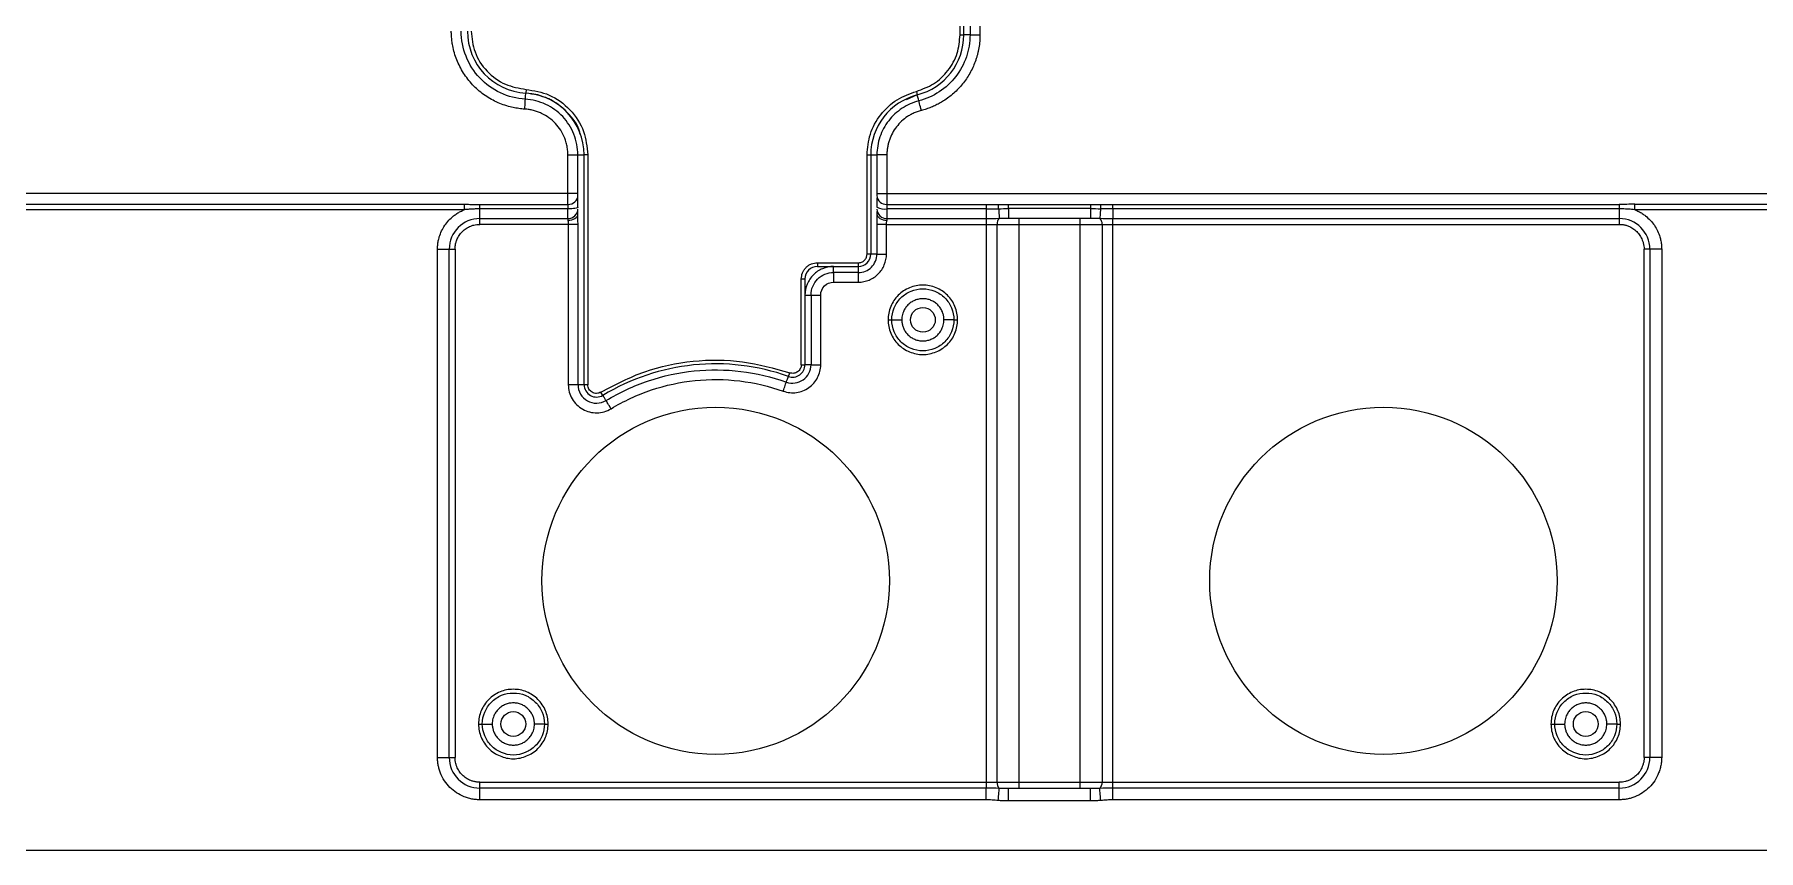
# Model space of a CAD drawing. Header units: millimetres. Extents: x -1 to 1576, y 30 to 633.
# Drawn here: x 791.5 to 930.4, y 30.4 to 96.2 of the extents above; entities that cross this region are included whole.
import ezdxf

# ---------------------------------------------------------------- set-up
doc = ezdxf.new("R2010")
doc.units = ezdxf.units.MM

msp = doc.modelspace()

# ---------------------------------------------------------------- linework, layer by layer
at = {"color": 7, "linetype": 'Continuous', "lineweight": 25}
for p, q in [((866.05, 96.2), (866.05, 155.16)), ((866.35, 96.2), (866.35, 155.16)), ((867.65, 133.24), (867.65, 96.2)), ((866.85, 129.79), (866.85, 96.2)), ((866.05, 96.2), (866.35, 96.2)), ((831.07, 91.8), (831.05, 91.5)), ((862.6, 91.35), (861.7, 90.96)), ((862.53, 91.64), (862.6, 91.35)), ((834.45, 83.41), (834.45, 86.51)), ((835.25, 83.23), (835.25, 86.51)), ((835.75, 67.98), (835.75, 86.51)), ((835.75, 67.98), (835.75, 86.51)), ((836.05, 86.51), (835.75, 86.51)), ((836.05, 86.51), (836.05, 67.98)), ((858.55, 78.51), (858.55, 86.51)), ((858.55, 86.51), (858.85, 86.51)), ((858.85, 86.51), (858.85, 78.51)), ((859.35, 86.51), (859.35, 83.23)), ((860.15, 86.51), (860.15, 81.23)), ((834.45, 83.41), (33.91, 83.41)), ((835.25, 83.41), (834.45, 83.41)), ((834.45, 83.28), (834.45, 83.41)), ((859.35, 83.41), (1157.37, 83.41)), ((783.94, 82.53), (826.09, 82.53)), ((826.09, 82.09), (783.94, 82.09)), ((827.35, 82.52), (834.45, 82.52)), ((834.45, 82.16), (827.35, 82.16)), ((827.35, 80.91), (827.35, 82.16)), ((834.45, 83.14), (834.45, 83.28)), ((834.45, 83.01), (834.45, 83.14)), ((834.45, 82.89), (834.45, 83.01)), ((834.45, 82.78), (834.45, 82.89)), ((834.45, 82.68), (834.45, 82.78)), ((834.45, 82.59), (834.45, 82.68)), ((834.45, 82.52), (834.45, 82.59)), ((834.45, 81.38), (834.45, 82.16)), ((860.15, 82.52), (868.16, 82.52)), ((868.16, 82.16), (860.15, 82.16)), ((869.95, 82.51), (876.57, 82.51)), ((876.57, 82.18), (869.95, 82.18)), ((878.36, 82.52), (919.17, 82.52)), ((919.17, 82.16), (878.36, 82.16)), ((919.17, 82.16), (919.17, 80.91)), ((920.43, 82.53), (933.73, 82.53)), ((933.73, 82.09), (920.43, 82.09)), ((827.35, 81.38), (834.45, 81.38)), ((834.48, 80.91), (827.35, 80.91)), ((834.45, 81.38), (834.45, 81.37)), ((834.45, 81.37), (834.45, 81.36)), ((834.45, 81.36), (834.45, 81.34)), ((834.45, 81.34), (834.45, 81.32)), ((834.45, 81.32), (834.45, 81.3)), ((834.45, 81.3), (834.45, 81.28)), ((834.45, 81.28), (834.45, 81.26)), ((834.45, 81.26), (834.45, 81.23)), ((834.48, 80.91), (834.48, 67.98)), ((835.25, 81.74), (835.25, 81.96)), ((835.26, 67.98), (835.26, 80.91)), ((859.34, 80.91), (859.34, 78.51)), ((859.35, 81.96), (859.35, 81.74)), ((859.37, 81.64), (859.36, 81.64)), ((860.12, 80.91), (919.17, 80.91)), ((860.12, 78.51), (860.12, 80.91)), ((860.15, 81.38), (868.16, 81.38)), ((868.16, 81.38), (868.16, 35.44)), ((869.04, 35.91), (869.04, 80.91)), ((869.9, 81.41), (869.95, 81.42)), ((869.95, 81.41), (876.57, 81.41)), ((870.78, 81.41), (870.78, 35.41)), ((875.74, 35.41), (875.74, 81.41)), ((876.57, 81.42), (876.62, 81.41)), ((877.49, 80.91), (877.49, 35.91)), ((878.36, 81.38), (919.17, 81.38)), ((878.36, 35.44), (878.36, 81.38)), ((823.94, 37.91), (823.94, 78.91)), ((823.94, 78.91), (825.35, 78.91)), ((824.88, 37.91), (824.88, 78.91)), ((825.35, 78.91), (825.35, 37.91)), ((854.55, 77.81), (857.85, 77.81)), ((854.55, 77.81), (854.55, 77.51)), ((857.85, 77.81), (857.85, 77.51)), ((858.85, 78.51), (858.55, 78.51)), ((922.59, 78.91), (921.17, 78.91)), ((921.17, 37.91), (921.17, 78.91)), ((921.64, 78.91), (921.64, 37.91)), ((922.59, 78.91), (922.59, 37.91)), ((853.25, 69.59), (853.25, 76.51)), ((853.25, 76.51), (853.55, 76.51)), ((853.55, 76.51), (853.55, 69.59)), ((854.55, 77.51), (857.85, 77.51)), ((857.85, 77.03), (855.85, 77.03)), ((853.55, 75.21), (853.55, 69.59)), ((854.04, 75.21), (854.04, 69.59)), ((854.82, 69.59), (854.82, 75.21)), ((855.85, 76.25), (857.85, 76.25)), ((853.25, 69.59), (853.55, 69.59)), ((852.22, 68.65), (852.32, 68.93)), ((836.05, 67.98), (835.75, 67.98)), ((837.27, 67.12), (837.11, 67.38)), ((823.94, 37.91), (825.35, 37.91)), ((922.59, 37.91), (921.17, 37.91)), ((827.35, 34.5), (827.35, 35.91)), ((827.35, 35.91), (919.17, 35.91)), ((868.16, 35.44), (827.35, 35.44)), ((876.57, 35.41), (869.95, 35.41)), ((876.62, 35.41), (876.57, 35.41)), ((919.17, 35.44), (878.36, 35.44)), ((919.17, 34.5), (919.17, 35.91)), ((868.16, 34.5), (827.35, 34.5)), ((876.57, 34.41), (869.95, 34.41)), ((919.17, 34.5), (878.36, 34.5)), ((1518.3, 30.4), (36.91, 30.4))]:
    msp.add_line(p, q, dxfattribs=at)
at = {"color": 141}
for centre in [(863.05, 73.21), (830.05, 40.61), (916.47, 40.61)]:
    msp.add_circle(centre, 1, dxfattribs=at)
at = {"color": 7, "linetype": 'Continuous', "lineweight": 25}
for centre in [(846.35, 52.16), (900.17, 52.16)]:
    msp.add_circle(centre, 14, dxfattribs=at)
for centre, radius, start, end in [((831.35, 96.49), 5, 180, 266.543), ((861.35, 96.2), 5, 284.4775, 0), ((830.75, 86.51), 5, 0, 86.543), ((863.85, 86.51), 5, 104.4775, 180), ((860.11, 83.28), 0.76, 183.4615, 273.0865), ((859.96, 83.45), 1.31, 242.3785, 278.557), ((860.13, 82.16), 0.778, 181.7358, 271.6365), ((827.35, 78.91), 2.47, 90, 180), ((869.59, 80.99), 0.562, 132.435, 187.8232), ((876.93, 80.99), 0.562, 352.1767, 47.5651), ((919.17, 78.91), 2.47, 360, 90), ((857.85, 78.51), 1, 270, 0), ((854.55, 76.51), 1, 90, 180), ((846.35, 52.16), 17.5, 70.4192, 121.2706), ((852.55, 69.59), 1, 250.4192, 0), ((836.75, 67.98), 1, 180, 301.2706), ((827.35, 37.91), 2.47, 180, 270), ((919.17, 37.91), 2.47, 270, 360), ((869.59, 35.84), 0.562, 172.1767, 227.5651), ((876.93, 35.84), 0.562, 312.435, 7.8232)]:
    msp.add_arc(centre, radius, start, end, dxfattribs=at)
for points, knots in [([(830.97, 90.21), (830.89, 90.21), (830.73, 90.22), (830.5, 90.25), (830.26, 90.29), (830.03, 90.33), (829.68, 90.42), (829.23, 90.55), (828.67, 90.78), (828.15, 91.06), (827.48, 91.49), (826.74, 92.15), (826.13, 92.94), (825.73, 93.63), (825.49, 94.17), (825.29, 94.73), (825.17, 95.25), (825.1, 95.7), (825.06, 96.1), (825.05, 96.36), (825.05, 96.49)], [0, 0, 0, 0, 0.025051, 0.050053, 0.075042, 0.100053, 0.125122, 0.187612, 0.250159, 0.312629, 0.375158, 0.499999, 0.624839, 0.687314, 0.749845, 0.812338, 0.874889, 0.916608, 0.958256, 1, 1, 1, 1]), ([(831.02, 91), (830.33, 91.05), (829.64, 91.22), (828.39, 91.81), (827.82, 92.22), (826.87, 93.23), (826.49, 93.82), (825.98, 95.11), (825.85, 95.8), (825.85, 96.49)], [0, 0, 0, 0, 0.25, 0.25, 0.5, 0.5, 0.75, 0.75, 1, 1, 1, 1]), ([(826.65, 96.49), (826.71, 95.92), (826.84, 94.74), (827.85, 93.2), (829.33, 92.1), (830.5, 91.9), (831.07, 91.8)], [0, 0, 0, 0, 0.240872, 0.5, 0.759128, 1, 1, 1, 1]), ([(862.53, 91.64), (863, 91.82), (863.98, 92.17), (865.13, 93.27), (865.91, 94.66), (866, 95.69), (866.05, 96.2)], [0, 0, 0, 0, 0.2430884, 0.5, 0.7569116, 1, 1, 1, 1]), ([(866.85, 96.2), (866.85, 95.59), (866.75, 94.99), (866.36, 93.84), (866.07, 93.31), (865.33, 92.35), (864.88, 91.93), (863.87, 91.27), (863.31, 91.02), (862.73, 90.87)], [0, 0, 0, 0, 0.25, 0.25, 0.5, 0.5, 0.75, 0.75, 1, 1, 1, 1]), ([(867.65, 96.2), (867.65, 96.11), (867.65, 95.93), (867.63, 95.68), (867.61, 95.42), (867.57, 95.16), (867.52, 94.91), (867.46, 94.66), (867.39, 94.4), (867.23, 93.91), (866.92, 93.19), (866.35, 92.32), (865.65, 91.55), (864.99, 91.04), (864.46, 90.71), (864.1, 90.52), (863.72, 90.35), (863.33, 90.21), (863.06, 90.13), (862.93, 90.1)], [0, 0, 0, 0, 0.031453, 0.062748, 0.093937, 0.125075, 0.156215, 0.187411, 0.218715, 0.250182, 0.375059, 0.500002, 0.624888, 0.749838, 0.800079, 0.849996, 0.899809, 0.949737, 1, 1, 1, 1]), ([(866.85, 96.2), (866.85, 96.2), (866.8, 96.2), (866.61, 96.2), (866.48, 96.2), (866.35, 96.2)], [0, 0, 0, 0, 0.5, 0.5, 1, 1, 1, 1]), ([(866.85, 96.2), (866.85, 96.2), (866.94, 96.2), (867.23, 96.2), (867.44, 96.2), (867.65, 96.2)], [0, 0, 0, 0, 0.5, 0.5, 1, 1, 1, 1]), ([(831.07, 91.8), (831.71, 91.7), (833.03, 91.47), (834.7, 90.23), (835.84, 88.49), (835.98, 87.16), (836.05, 86.51)], [0, 0, 0, 0, 0.240872, 0.5, 0.759128, 1, 1, 1, 1]), ([(830.97, 90.21), (830.98, 90.42), (831, 90.62), (831.01, 90.92), (831.02, 91), (831.02, 91)], [0, 0, 0, 0, 0.5, 0.5, 1, 1, 1, 1]), ([(831.02, 91), (831.02, 91), (831.02, 91.06), (831.03, 91.24), (831.04, 91.37), (831.05, 91.5)], [0, 0, 0, 0, 0.5, 0.5, 1, 1, 1, 1]), ([(835.25, 86.51), (835.25, 87.08), (835.14, 87.65), (834.72, 88.7), (834.41, 89.19), (833.64, 90.01), (833.17, 90.35), (832.14, 90.83), (831.58, 90.97), (831.02, 91)], [0, 0, 0, 0, 0.25, 0.25, 0.5, 0.5, 0.75, 0.75, 1, 1, 1, 1]), ([(835.43, 88.18), (835.42, 88.24), (835.3, 88.92), (834.43, 90), (832.93, 91.19), (831.68, 91.4), (831.05, 91.5)], [0, 0, 0, 0, 0.031276, 0.354062, 0.676894, 1, 1, 1, 1]), ([(858.55, 86.51), (858.6, 87.08), (858.71, 88.24), (859.59, 89.81), (860.89, 91.06), (861.99, 91.45), (862.53, 91.64)], [0, 0, 0, 0, 0.243088, 0.5, 0.756912, 1, 1, 1, 1]), ([(862.73, 90.87), (862.25, 90.75), (861.79, 90.54), (860.96, 90), (860.6, 89.66), (859.99, 88.88), (859.75, 88.44), (859.43, 87.5), (859.35, 87.01), (859.35, 86.51)], [0, 0, 0, 0, 0.25, 0.25, 0.5, 0.5, 0.75, 0.75, 1, 1, 1, 1]), ([(862.73, 90.87), (862.73, 90.87), (862.71, 90.92), (862.67, 91.1), (862.63, 91.23), (862.6, 91.35)], [0, 0, 0, 0, 0.5, 0.5, 1, 1, 1, 1]), ([(862.93, 90.1), (862.87, 90.3), (862.82, 90.5), (862.75, 90.79), (862.73, 90.87), (862.73, 90.87)], [0, 0, 0, 0, 0.5, 0.5, 1, 1, 1, 1]), ([(834.45, 86.51), (834.45, 86.58), (834.44, 86.71), (834.43, 86.91), (834.4, 87.11), (834.36, 87.31), (834.32, 87.5), (834.26, 87.69), (834.13, 88.03), (833.89, 88.51), (833.46, 89.06), (832.93, 89.53), (832.43, 89.82), (832, 90), (831.66, 90.1), (831.32, 90.18), (831.09, 90.2), (830.97, 90.21)], [0, 0, 0, 0, 0.036009, 0.071759, 0.107353, 0.142897, 0.178498, 0.21426, 0.250287, 0.375101, 0.500027, 0.624855, 0.749769, 0.812587, 0.874854, 0.937137, 1, 1, 1, 1]), ([(862.93, 90.1), (862.87, 90.08), (862.76, 90.05), (862.59, 89.99), (862.43, 89.93), (862.27, 89.86), (862.12, 89.78), (861.96, 89.7), (861.69, 89.53), (861.33, 89.24), (860.91, 88.79), (860.58, 88.28), (860.38, 87.81), (860.26, 87.42), (860.2, 87.12), (860.16, 86.82), (860.15, 86.62), (860.15, 86.51)], [0, 0, 0, 0, 0.03593, 0.071665, 0.107285, 0.142869, 0.178498, 0.214251, 0.250208, 0.37506, 0.500027, 0.624881, 0.749845, 0.812575, 0.874892, 0.937224, 1, 1, 1, 1]), ([(834.45, 86.51), (834.66, 86.51), (834.87, 86.51), (835.16, 86.51), (835.25, 86.51), (835.25, 86.51)], [0, 0, 0, 0, 0.5, 0.5, 1, 1, 1, 1]), ([(835.25, 86.51), (835.25, 86.51), (835.3, 86.51), (835.49, 86.51), (835.62, 86.51), (835.75, 86.51)], [0, 0, 0, 0, 0.5, 0.5, 1, 1, 1, 1]), ([(858.85, 86.51), (858.98, 86.51), (859.11, 86.51), (859.3, 86.51), (859.35, 86.51), (859.35, 86.51)], [0, 0, 0, 0, 0.5, 0.5, 1, 1, 1, 1]), ([(860.15, 86.51), (859.94, 86.51), (859.73, 86.51), (859.44, 86.51), (859.35, 86.51), (859.35, 86.51)], [0, 0, 0, 0, 0.5, 0.5, 1, 1, 1, 1]), ([(823.94, 78.91), (823.94, 78.97), (823.94, 79.08), (823.95, 79.24), (823.97, 79.41), (824, 79.57), (824.04, 79.73), (824.11, 80.01), (824.26, 80.39), (824.52, 80.84), (824.84, 81.25), (825.18, 81.56), (825.5, 81.79), (825.79, 81.96), (825.99, 82.04), (826.09, 82.09)], [0, 0, 0, 0, 0.040883, 0.08158, 0.122187, 0.162802, 0.203521, 0.244441, 0.372171, 0.500035, 0.627766, 0.75563, 0.837187, 0.918385, 1, 1, 1, 1]), ([(826.09, 82.53), (826.18, 82.53), (826.39, 82.53), (826.72, 82.52), (827.05, 82.52), (827.26, 82.52), (827.35, 82.52)], [0, 0, 0, 0, 0.2005154, 0.5078604, 0.7788483, 1, 1, 1, 1]), ([(826.09, 82.53), (826.09, 82.49), (826.09, 82.42), (826.09, 82.27), (826.09, 82.18), (826.09, 82.09)], [0, 0, 0, 0, 0.5, 0.5, 1, 1, 1, 1]), ([(827.35, 82.16), (827.25, 82.16), (827.04, 82.16), (826.73, 82.14), (826.41, 82.12), (826.2, 82.1), (826.09, 82.09)], [0, 0, 0, 0, 0.245457, 0.492199, 0.742868, 1, 1, 1, 1]), ([(834.45, 82.52), (834.66, 82.52), (834.87, 82.6), (835.16, 82.86), (835.25, 83.05), (835.25, 83.23)], [0, 0, 0, 0, 0.5, 0.5, 1, 1, 1, 1]), ([(835.25, 82.29), (835.25, 82.26), (835.16, 82.22), (834.87, 82.17), (834.66, 82.16), (834.45, 82.16)], [0, 0, 0, 0, 0.5, 0.5, 1, 1, 1, 1]), ([(834.45, 81.38), (834.66, 81.38), (834.87, 81.47), (835.16, 81.75), (835.25, 81.94), (835.25, 82.14)], [0, 0, 0, 0, 0.5, 0.5, 1, 1, 1, 1]), ([(835.25, 82.29), (835.25, 82.49), (835.25, 82.68), (835.25, 83.01), (835.25, 83.14), (835.25, 83.23)], [0, 0, 0, 0, 0.5, 0.5, 1, 1, 1, 1]), ([(859.35, 83.06), (859.35, 82.99), (859.35, 82.85), (859.35, 82.59), (859.35, 82.39), (859.35, 82.29)], [0, 0, 0, 0, 0.320959, 0.660331, 1, 1, 1, 1]), ([(868.16, 82.52), (868.3, 82.52), (868.63, 82.52), (868.97, 82.52), (869.16, 82.52)], [0, 0, 0, 0, 0.420029, 1, 1, 1, 1]), ([(868.16, 82.16), (868.16, 81.98), (868.16, 81.82), (868.16, 81.55), (868.16, 81.44), (868.16, 81.38)], [0, 0, 0, 0, 0.5, 0.5, 1, 1, 1, 1]), ([(869.15, 82.17), (869.17, 81.98), (869.18, 81.8), (869.2, 81.53), (869.21, 81.44), (869.21, 81.4)], [0, 0, 0, 0, 0.5, 0.5, 1, 1, 1, 1]), ([(869.16, 82.52), (869.28, 82.52), (869.54, 82.51), (869.8, 82.51), (869.95, 82.51)], [0, 0, 0, 0, 0.451518, 1, 1, 1, 1]), ([(869.95, 82.18), (869.95, 81.96), (869.95, 81.77), (869.95, 81.49), (869.95, 81.41), (869.95, 81.41)], [0, 0, 0, 0, 0.5, 0.5, 1, 1, 1, 1]), ([(876.57, 82.51), (876.72, 82.51), (876.98, 82.51), (877.24, 82.52), (877.36, 82.52)], [0, 0, 0, 0, 0.548204, 1, 1, 1, 1]), ([(876.57, 82.18), (876.57, 81.96), (876.57, 81.77), (876.57, 81.49), (876.57, 81.41), (876.57, 81.41)], [0, 0, 0, 0, 0.5, 0.5, 1, 1, 1, 1]), ([(877.37, 82.17), (877.36, 81.98), (877.34, 81.8), (877.32, 81.53), (877.31, 81.44), (877.31, 81.4)], [0, 0, 0, 0, 0.5, 0.5, 1, 1, 1, 1]), ([(877.36, 82.52), (877.56, 82.52), (877.89, 82.52), (878.22, 82.52), (878.36, 82.52)], [0, 0, 0, 0, 0.581022, 1, 1, 1, 1]), ([(878.36, 82.16), (878.28, 82.16), (878.12, 82.16), (877.85, 82.16), (877.59, 82.17), (877.43, 82.17), (877.37, 82.17)], [0, 0, 0, 0, 0.227703, 0.492892, 0.834607, 1, 1, 1, 1]), ([(878.36, 82.16), (878.36, 81.98), (878.36, 81.82), (878.36, 81.55), (878.36, 81.44), (878.36, 81.38)], [0, 0, 0, 0, 0.5, 0.5, 1, 1, 1, 1]), ([(920.43, 82.09), (920.34, 82.1), (920.17, 82.12), (919.92, 82.13), (919.67, 82.15), (919.42, 82.16), (919.25, 82.16), (919.17, 82.16)], [0, 0, 0, 0, 0.206312, 0.408164, 0.606837, 0.80366, 1, 1, 1, 1]), ([(920.43, 82.09), (920.43, 82.18), (920.43, 82.27), (920.43, 82.42), (920.43, 82.49), (920.43, 82.53)], [0, 0, 0, 0, 0.5, 0.5, 1, 1, 1, 1]), ([(920.43, 82.09), (920.48, 82.07), (920.58, 82.02), (920.73, 81.95), (920.88, 81.87), (921.02, 81.79), (921.16, 81.69), (921.38, 81.52), (921.68, 81.25), (922.01, 80.84), (922.27, 80.39), (922.43, 79.96), (922.53, 79.57), (922.58, 79.24), (922.58, 79.02), (922.59, 78.91)], [0, 0, 0, 0, 0.040883, 0.08158, 0.122187, 0.162802, 0.203521, 0.244441, 0.372171, 0.500035, 0.627766, 0.75563, 0.837187, 0.918385, 1, 1, 1, 1]), ([(825.35, 78.91), (825.35, 78.96), (825.35, 79.04), (825.37, 79.16), (825.38, 79.29), (825.41, 79.41), (825.45, 79.53), (825.52, 79.74), (825.67, 80.02), (825.93, 80.34), (826.24, 80.6), (826.56, 80.76), (826.85, 80.86), (827.1, 80.9), (827.27, 80.91), (827.35, 80.91)], [0, 0, 0, 0, 0.040276, 0.080243, 0.120058, 0.159883, 0.199877, 0.240199, 0.370043, 0.500057, 0.629901, 0.759916, 0.840121, 0.919721, 1, 1, 1, 1]), ([(834.45, 81.23), (834.66, 81.23), (834.87, 81.29), (835.16, 81.48), (835.25, 81.61), (835.25, 81.74)], [0, 0, 0, 0, 0.5, 0.5, 1, 1, 1, 1]), ([(834.45, 81.23), (834.45, 81.18), (834.46, 81.13), (834.48, 81.02), (834.48, 80.97), (834.48, 80.91)], [0, 0, 0, 0, 0.5, 0.5, 1, 1, 1, 1]), ([(835.26, 80.91), (835.22, 80.91), (835.12, 80.91), (834.84, 80.91), (834.66, 80.91), (834.48, 80.91)], [0, 0, 0, 0, 0.5, 0.5, 1, 1, 1, 1]), ([(835.26, 80.91), (835.26, 81.05), (835.26, 81.2), (835.25, 81.48), (835.25, 81.61), (835.25, 81.74)], [0, 0, 0, 0, 0.5, 0.5, 1, 1, 1, 1]), ([(859.35, 81.74), (859.35, 81.61), (859.35, 81.48), (859.34, 81.2), (859.34, 81.05), (859.34, 80.91)], [0, 0, 0, 0, 0.5, 0.5, 1, 1, 1, 1]), ([(860.12, 80.91), (859.94, 80.91), (859.76, 80.91), (859.48, 80.91), (859.38, 80.91), (859.34, 80.91)], [0, 0, 0, 0, 0.5, 0.5, 1, 1, 1, 1]), ([(859.35, 81.74), (859.35, 81.61), (859.44, 81.48), (859.74, 81.29), (859.94, 81.23), (860.15, 81.23)], [0, 0, 0, 0, 0.5, 0.5, 1, 1, 1, 1]), ([(860.12, 80.91), (860.12, 80.97), (860.12, 81.02), (860.14, 81.13), (860.15, 81.18), (860.15, 81.23)], [0, 0, 0, 0, 0.5, 0.5, 1, 1, 1, 1]), ([(919.17, 80.91), (919.21, 80.91), (919.3, 80.91), (919.42, 80.9), (919.55, 80.88), (919.67, 80.85), (919.79, 80.82), (920, 80.74), (920.28, 80.6), (920.59, 80.34), (920.85, 80.02), (921.02, 79.7), (921.11, 79.41), (921.16, 79.16), (921.17, 79), (921.17, 78.91)], [0, 0, 0, 0, 0.040276, 0.080243, 0.120058, 0.159883, 0.199877, 0.240199, 0.370043, 0.500057, 0.629901, 0.759916, 0.840121, 0.919721, 1, 1, 1, 1]), ([(853.25, 76.51), (853.27, 76.68), (853.3, 76.93), (853.46, 77.23), (853.63, 77.44), (853.83, 77.61), (854.14, 77.77), (854.39, 77.8), (854.55, 77.81)], [0, 0, 0, 0, 0.239443, 0.36959, 0.5, 0.630147, 0.760557, 1, 1, 1, 1]), ([(857.85, 76.25), (858.15, 76.25), (858.44, 76.31), (858.99, 76.53), (859.24, 76.7), (859.66, 77.12), (859.83, 77.37), (860.06, 77.92), (860.12, 78.22), (860.12, 78.51)], [0, 0, 0, 0, 0.25, 0.25, 0.5, 0.5, 0.75, 0.75, 1, 1, 1, 1]), ([(857.85, 77.03), (858.05, 77.03), (858.24, 77.07), (858.6, 77.21), (858.76, 77.32), (859.04, 77.6), (859.15, 77.76), (859.3, 78.12), (859.34, 78.32), (859.34, 78.51)], [0, 0, 0, 0, 0.25, 0.25, 0.5, 0.5, 0.75, 0.75, 1, 1, 1, 1]), ([(857.85, 77.81), (857.94, 77.82), (858.07, 77.84), (858.24, 77.92), (858.35, 78.01), (858.44, 78.13), (858.53, 78.29), (858.54, 78.43), (858.55, 78.51)], [0, 0, 0, 0, 0.239443, 0.3694769, 0.4999998, 0.6300339, 0.760557, 1, 1, 1, 1]), ([(859.34, 78.51), (859.31, 78.51), (859.25, 78.51), (859.07, 78.51), (858.96, 78.51), (858.85, 78.51)], [0, 0, 0, 0, 0.5, 0.5, 1, 1, 1, 1]), ([(859.34, 78.51), (859.38, 78.51), (859.48, 78.51), (859.76, 78.51), (859.94, 78.51), (860.12, 78.51)], [0, 0, 0, 0, 0.5, 0.5, 1, 1, 1, 1]), ([(855.85, 77.51), (855.55, 77.51), (855.25, 77.45), (854.69, 77.22), (854.44, 77.05), (854.01, 76.63), (853.84, 76.37), (853.61, 75.81), (853.55, 75.51), (853.55, 75.21)], [0, 0, 0, 0, 0.25, 0.25, 0.5, 0.5, 0.75, 0.75, 1, 1, 1, 1]), ([(854.04, 75.21), (854.04, 75.45), (854.08, 75.69), (854.27, 76.13), (854.4, 76.33), (854.74, 76.66), (854.94, 76.8), (855.38, 76.98), (855.62, 77.03), (855.85, 77.03)], [0, 0, 0, 0, 0.25, 0.25, 0.5, 0.5, 0.75, 0.75, 1, 1, 1, 1]), ([(855.85, 77.03), (855.85, 77.05), (855.85, 77.12), (855.85, 77.29), (855.85, 77.4), (855.85, 77.51)], [0, 0, 0, 0, 0.5, 0.5, 1, 1, 1, 1]), ([(855.85, 77.03), (855.85, 76.99), (855.85, 76.88), (855.85, 76.6), (855.85, 76.43), (855.85, 76.25)], [0, 0, 0, 0, 0.5, 0.5, 1, 1, 1, 1]), ([(857.85, 77.51), (857.85, 77.4), (857.85, 77.29), (857.85, 77.12), (857.85, 77.05), (857.85, 77.03)], [0, 0, 0, 0, 0.5, 0.5, 1, 1, 1, 1]), ([(857.85, 77.03), (857.85, 76.99), (857.85, 76.88), (857.85, 76.6), (857.85, 76.43), (857.85, 76.25)], [0, 0, 0, 0, 0.5, 0.5, 1, 1, 1, 1]), ([(853.55, 75.21), (853.66, 75.21), (853.77, 75.21), (853.95, 75.21), (854.01, 75.21), (854.04, 75.21)], [0, 0, 0, 0, 0.5, 0.5, 1, 1, 1, 1]), ([(854.04, 75.21), (854.08, 75.21), (854.18, 75.21), (854.46, 75.21), (854.64, 75.21), (854.82, 75.21)], [0, 0, 0, 0, 0.5, 0.5, 1, 1, 1, 1]), ([(854.82, 75.21), (854.82, 75.48), (854.93, 75.75), (855.31, 76.14), (855.58, 76.25), (855.85, 76.25)], [0, 0, 0, 0, 0.5, 0.5, 1, 1, 1, 1]), ([(865.85, 73.21), (865.85, 73.58), (865.78, 73.95), (865.5, 74.62), (865.29, 74.93), (864.77, 75.45), (864.46, 75.66), (863.78, 75.94), (863.42, 76.01), (862.68, 76.01), (862.32, 75.94), (861.64, 75.66), (861.33, 75.45), (860.81, 74.93), (860.6, 74.62), (860.32, 73.95), (860.25, 73.58), (860.25, 73.21)], [0, 0, 0, 0, 0.125, 0.125, 0.25, 0.25, 0.375, 0.375, 0.5, 0.5, 0.625, 0.625, 0.75, 0.75, 0.875, 0.875, 1, 1, 1, 1]), ([(860.55, 73.21), (860.55, 73.54), (860.62, 73.87), (860.87, 74.47), (861.05, 74.75), (861.51, 75.21), (861.79, 75.4), (862.4, 75.65), (862.72, 75.71), (863.38, 75.71), (863.71, 75.65), (864.31, 75.4), (864.59, 75.21), (865.05, 74.75), (865.24, 74.47), (865.49, 73.87), (865.55, 73.54), (865.55, 73.21)], [0, 0, 0, 0, 0.125, 0.125, 0.25, 0.25, 0.375, 0.375, 0.5, 0.5, 0.625, 0.625, 0.75, 0.75, 0.875, 0.875, 1, 1, 1, 1]), ([(864.75, 73.21), (864.75, 73.26), (864.75, 73.35), (864.73, 73.48), (864.71, 73.61), (864.67, 73.74), (864.6, 73.93), (864.47, 74.16), (864.26, 74.42), (864, 74.64), (863.71, 74.79), (863.39, 74.89), (863.05, 74.92), (862.72, 74.89), (862.4, 74.79), (862.1, 74.64), (861.84, 74.42), (861.63, 74.16), (861.49, 73.9), (861.4, 73.65), (861.36, 73.44), (861.35, 73.29), (861.35, 73.21)], [0, 0, 0, 0, 0.025179, 0.05013, 0.075011, 0.099978, 0.125186, 0.187587, 0.250092, 0.312501, 0.37501, 0.437474, 0.50004, 0.562505, 0.625066, 0.687464, 0.749971, 0.812374, 0.874873, 0.916678, 0.958145, 1, 1, 1, 1]), ([(860.25, 73.21), (860.33, 73.21), (860.41, 73.21), (860.52, 73.21), (860.55, 73.21), (860.55, 73.21)], [0, 0, 0, 0, 0.5, 0.5, 1, 1, 1, 1]), ([(860.25, 73.21), (860.25, 72.85), (860.32, 72.48), (860.6, 71.8), (860.81, 71.49), (861.33, 70.97), (861.64, 70.77), (862.32, 70.49), (862.68, 70.41), (863.42, 70.41), (863.78, 70.49), (864.46, 70.77), (864.77, 70.97), (865.29, 71.49), (865.5, 71.8), (865.78, 72.48), (865.85, 72.85), (865.85, 73.21)], [0, 0, 0, 0, 0.125, 0.125, 0.25, 0.25, 0.375, 0.375, 0.5, 0.5, 0.625, 0.625, 0.75, 0.75, 0.875, 0.875, 1, 1, 1, 1]), ([(865.55, 73.21), (865.55, 72.89), (865.49, 72.56), (865.24, 71.95), (865.05, 71.68), (864.59, 71.21), (864.31, 71.03), (863.71, 70.78), (863.38, 70.71), (862.72, 70.71), (862.4, 70.78), (861.79, 71.03), (861.51, 71.21), (861.05, 71.68), (860.87, 71.95), (860.62, 72.56), (860.55, 72.89), (860.55, 73.21)], [0, 0, 0, 0, 0.125, 0.125, 0.25, 0.25, 0.375, 0.375, 0.5, 0.5, 0.625, 0.625, 0.75, 0.75, 0.875, 0.875, 1, 1, 1, 1]), ([(860.55, 73.21), (860.55, 73.21), (860.64, 73.21), (860.93, 73.21), (861.14, 73.21), (861.35, 73.21)], [0, 0, 0, 0, 0.5, 0.5, 1, 1, 1, 1]), ([(861.35, 73.21), (861.35, 73.17), (861.35, 73.08), (861.37, 72.95), (861.4, 72.82), (861.43, 72.69), (861.5, 72.5), (861.63, 72.26), (861.84, 72), (862.1, 71.79), (862.4, 71.63), (862.72, 71.53), (863.05, 71.5), (863.38, 71.53), (863.71, 71.63), (864, 71.79), (864.26, 72), (864.47, 72.26), (864.61, 72.53), (864.7, 72.77), (864.74, 72.99), (864.75, 73.14), (864.75, 73.21)], [0, 0, 0, 0, 0.0251077, 0.0500181, 0.0748867, 0.09987, 0.1251219, 0.1875141, 0.2500785, 0.3124838, 0.3749879, 0.4374519, 0.5000171, 0.5624816, 0.6250466, 0.687453, 0.7499617, 0.8123666, 0.874868, 0.9166765, 0.9581445, 1, 1, 1, 1]), ([(865.55, 73.21), (865.55, 73.21), (865.46, 73.21), (865.17, 73.21), (864.96, 73.21), (864.75, 73.21)], [0, 0, 0, 0, 0.5, 0.5, 1, 1, 1, 1]), ([(865.55, 73.21), (865.55, 73.21), (865.58, 73.21), (865.69, 73.21), (865.77, 73.21), (865.85, 73.21)], [0, 0, 0, 0, 0.5, 0.5, 1, 1, 1, 1]), ([(837.11, 67.38), (838.27, 67.98), (840.6, 69.21), (844.52, 70), (848.53, 70.02), (851.06, 69.29), (852.32, 68.93)], [0, 0, 0, 0, 0.246898, 0.5, 0.753102, 1, 1, 1, 1]), ([(851.79, 67.46), (852.13, 67.34), (852.5, 67.3), (853.22, 67.4), (853.56, 67.53), (854.15, 67.95), (854.4, 68.23), (854.73, 68.87), (854.82, 69.23), (854.82, 69.59)], [0, 0, 0, 0, 0.25, 0.25, 0.5, 0.5, 0.75, 0.75, 1, 1, 1, 1]), ([(852.05, 68.19), (852.28, 68.11), (852.52, 68.09), (852.99, 68.15), (853.21, 68.24), (853.6, 68.51), (853.76, 68.7), (853.98, 69.12), (854.04, 69.36), (854.04, 69.59)], [0, 0, 0, 0, 0.25, 0.25, 0.5, 0.5, 0.75, 0.75, 1, 1, 1, 1]), ([(853.25, 69.59), (853.25, 69.54), (853.24, 69.43), (853.18, 69.27), (853.08, 69.13), (852.96, 69.02), (852.81, 68.94), (852.65, 68.89), (852.48, 68.89), (852.37, 68.92), (852.32, 68.93)], [0, 0, 0, 0, 0.125102, 0.250006, 0.375207, 0.500006, 0.625207, 0.750006, 0.875102, 1, 1, 1, 1]), ([(854.04, 69.59), (854.01, 69.59), (853.95, 69.59), (853.77, 69.59), (853.66, 69.59), (853.55, 69.59)], [0, 0, 0, 0, 0.5, 0.5, 1, 1, 1, 1]), ([(854.04, 69.59), (854.08, 69.59), (854.18, 69.59), (854.46, 69.59), (854.64, 69.59), (854.82, 69.59)], [0, 0, 0, 0, 0.5, 0.5, 1, 1, 1, 1]), ([(837.52, 66.7), (838.6, 67.36), (839.74, 67.89), (842.13, 68.69), (843.37, 68.96), (845.87, 69.22), (847.14, 69.2), (849.63, 68.9), (850.87, 68.61), (852.05, 68.19)], [0, 0, 0, 0, 0.25, 0.25, 0.5, 0.5, 0.75, 0.75, 1, 1, 1, 1]), ([(837.92, 66.04), (838.95, 66.66), (840.05, 67.17), (842.32, 67.94), (843.5, 68.19), (845.89, 68.44), (847.1, 68.42), (849.48, 68.14), (850.66, 67.86), (851.79, 67.46)], [0, 0, 0, 0, 0.25, 0.25, 0.5, 0.5, 0.75, 0.75, 1, 1, 1, 1]), ([(851.79, 67.46), (851.85, 67.63), (851.91, 67.79), (852.01, 68.06), (852.04, 68.15), (852.05, 68.19)], [0, 0, 0, 0, 0.5, 0.5, 1, 1, 1, 1]), ([(852.05, 68.19), (852.06, 68.22), (852.08, 68.28), (852.14, 68.44), (852.18, 68.55), (852.22, 68.65)], [0, 0, 0, 0, 0.5, 0.5, 1, 1, 1, 1]), ([(834.48, 67.98), (834.48, 67.58), (834.59, 67.18), (834.99, 66.49), (835.29, 66.2), (835.99, 65.81), (836.39, 65.7), (837.18, 65.72), (837.58, 65.83), (837.92, 66.04)], [0, 0, 0, 0, 0.25, 0.25, 0.5, 0.5, 0.75, 0.75, 1, 1, 1, 1]), ([(835.26, 67.98), (835.22, 67.98), (835.12, 67.98), (834.84, 67.98), (834.66, 67.98), (834.48, 67.98)], [0, 0, 0, 0, 0.5, 0.5, 1, 1, 1, 1]), ([(835.26, 67.98), (835.26, 67.71), (835.33, 67.45), (835.6, 67), (835.79, 66.81), (836.25, 66.55), (836.51, 66.48), (837.03, 66.49), (837.29, 66.57), (837.52, 66.7)], [0, 0, 0, 0, 0.25, 0.25, 0.5, 0.5, 0.75, 0.75, 1, 1, 1, 1]), ([(835.75, 67.98), (835.64, 67.98), (835.53, 67.98), (835.35, 67.98), (835.29, 67.98), (835.26, 67.98)], [0, 0, 0, 0, 0.5, 0.5, 1, 1, 1, 1]), ([(837.11, 67.38), (837.06, 67.35), (836.95, 67.29), (836.76, 67.27), (836.57, 67.29), (836.4, 67.36), (836.25, 67.47), (836.14, 67.62), (836.06, 67.79), (836.05, 67.91), (836.05, 67.98)], [0, 0, 0, 0, 0.125092, 0.250007, 0.375185, 0.500007, 0.625185, 0.750006, 0.875092, 1, 1, 1, 1]), ([(837.52, 66.7), (837.51, 66.73), (837.47, 66.78), (837.38, 66.93), (837.32, 67.03), (837.27, 67.12)], [0, 0, 0, 0, 0.5, 0.5, 1, 1, 1, 1]), ([(837.92, 66.04), (837.83, 66.19), (837.74, 66.34), (837.59, 66.58), (837.54, 66.67), (837.52, 66.7)], [0, 0, 0, 0, 0.5, 0.5, 1, 1, 1, 1]), ([(832.85, 40.61), (832.85, 40.98), (832.78, 41.35), (832.5, 42.02), (832.29, 42.33), (831.77, 42.85), (831.46, 43.06), (830.78, 43.34), (830.42, 43.41), (829.68, 43.41), (829.32, 43.34), (828.64, 43.06), (828.33, 42.85), (827.81, 42.33), (827.6, 42.02), (827.32, 41.35), (827.25, 40.98), (827.25, 40.61)], [0, 0, 0, 0, 0.125, 0.125, 0.25, 0.25, 0.375, 0.375, 0.5, 0.5, 0.625, 0.625, 0.75, 0.75, 0.875, 0.875, 1, 1, 1, 1]), ([(827.55, 40.61), (827.55, 40.94), (827.62, 41.27), (827.87, 41.87), (828.05, 42.15), (828.51, 42.61), (828.79, 42.8), (829.4, 43.05), (829.72, 43.11), (830.38, 43.11), (830.71, 43.05), (831.31, 42.8), (831.59, 42.61), (832.05, 42.15), (832.24, 41.87), (832.49, 41.27), (832.55, 40.94), (832.55, 40.61)], [0, 0, 0, 0, 0.125, 0.125, 0.25, 0.25, 0.375, 0.375, 0.5, 0.5, 0.625, 0.625, 0.75, 0.75, 0.875, 0.875, 1, 1, 1, 1]), ([(919.27, 40.61), (919.27, 40.98), (919.2, 41.35), (918.92, 42.02), (918.71, 42.33), (918.19, 42.85), (917.88, 43.06), (917.2, 43.34), (916.84, 43.41), (916.1, 43.41), (915.74, 43.34), (915.06, 43.06), (914.75, 42.85), (914.23, 42.33), (914.02, 42.02), (913.74, 41.35), (913.67, 40.98), (913.67, 40.61)], [0, 0, 0, 0, 0.125, 0.125, 0.25, 0.25, 0.375, 0.375, 0.5, 0.5, 0.625, 0.625, 0.75, 0.75, 0.875, 0.875, 1, 1, 1, 1]), ([(913.97, 40.61), (913.97, 40.94), (914.04, 41.27), (914.29, 41.87), (914.47, 42.15), (914.93, 42.61), (915.21, 42.8), (915.82, 43.05), (916.14, 43.11), (916.8, 43.11), (917.13, 43.05), (917.73, 42.8), (918.01, 42.61), (918.47, 42.15), (918.66, 41.87), (918.91, 41.27), (918.97, 40.94), (918.97, 40.61)], [0, 0, 0, 0, 0.125, 0.125, 0.25, 0.25, 0.375, 0.375, 0.5, 0.5, 0.625, 0.625, 0.75, 0.75, 0.875, 0.875, 1, 1, 1, 1]), ([(831.75, 40.61), (831.75, 40.66), (831.75, 40.75), (831.73, 40.88), (831.71, 41.01), (831.67, 41.14), (831.6, 41.33), (831.47, 41.56), (831.26, 41.82), (831, 42.04), (830.71, 42.19), (830.39, 42.29), (830.05, 42.32), (829.72, 42.29), (829.4, 42.19), (829.1, 42.04), (828.84, 41.82), (828.63, 41.56), (828.49, 41.3), (828.4, 41.05), (828.36, 40.84), (828.35, 40.69), (828.35, 40.61)], [0, 0, 0, 0, 0.025179, 0.05013, 0.075011, 0.099978, 0.125186, 0.187587, 0.250092, 0.312501, 0.37501, 0.437474, 0.50004, 0.562505, 0.625066, 0.687464, 0.749971, 0.812374, 0.874873, 0.916678, 0.958145, 1, 1, 1, 1]), ([(918.17, 40.61), (918.17, 40.66), (918.17, 40.75), (918.15, 40.88), (918.13, 41.01), (918.09, 41.14), (918.02, 41.33), (917.89, 41.56), (917.68, 41.82), (917.42, 42.04), (917.13, 42.19), (916.81, 42.29), (916.47, 42.32), (916.14, 42.29), (915.82, 42.19), (915.52, 42.04), (915.26, 41.82), (915.05, 41.56), (914.91, 41.3), (914.82, 41.05), (914.78, 40.84), (914.77, 40.69), (914.77, 40.61)], [0, 0, 0, 0, 0.0251787, 0.0501305, 0.0750111, 0.0999776, 0.1251858, 0.1875872, 0.2500924, 0.3125006, 0.3750105, 0.4374744, 0.5000396, 0.5625052, 0.6250657, 0.6874643, 0.7499708, 0.8123744, 0.8748727, 0.9166785, 0.958145, 1, 1, 1, 1]), ([(827.25, 40.61), (827.33, 40.61), (827.41, 40.61), (827.52, 40.61), (827.55, 40.61), (827.55, 40.61)], [0, 0, 0, 0, 0.5, 0.5, 1, 1, 1, 1]), ([(827.25, 40.61), (827.25, 40.25), (827.32, 39.88), (827.6, 39.2), (827.81, 38.89), (828.33, 38.37), (828.64, 38.17), (829.32, 37.89), (829.68, 37.81), (830.42, 37.81), (830.78, 37.89), (831.46, 38.17), (831.77, 38.37), (832.29, 38.89), (832.5, 39.2), (832.78, 39.88), (832.85, 40.25), (832.85, 40.61)], [0, 0, 0, 0, 0.125, 0.125, 0.25, 0.25, 0.375, 0.375, 0.5, 0.5, 0.625, 0.625, 0.75, 0.75, 0.875, 0.875, 1, 1, 1, 1]), ([(832.55, 40.61), (832.55, 40.29), (832.49, 39.96), (832.24, 39.35), (832.05, 39.08), (831.59, 38.61), (831.31, 38.43), (830.71, 38.18), (830.38, 38.11), (829.72, 38.11), (829.4, 38.18), (828.79, 38.43), (828.51, 38.61), (828.05, 39.08), (827.87, 39.35), (827.62, 39.96), (827.55, 40.29), (827.55, 40.61)], [0, 0, 0, 0, 0.125, 0.125, 0.25, 0.25, 0.375, 0.375, 0.5, 0.5, 0.625, 0.625, 0.75, 0.75, 0.875, 0.875, 1, 1, 1, 1]), ([(827.55, 40.61), (827.55, 40.61), (827.64, 40.61), (827.93, 40.61), (828.14, 40.61), (828.35, 40.61)], [0, 0, 0, 0, 0.5, 0.5, 1, 1, 1, 1]), ([(828.35, 40.61), (828.35, 40.57), (828.35, 40.48), (828.37, 40.35), (828.4, 40.22), (828.43, 40.09), (828.5, 39.9), (828.63, 39.66), (828.84, 39.4), (829.1, 39.19), (829.4, 39.03), (829.72, 38.93), (830.05, 38.9), (830.38, 38.93), (830.71, 39.03), (831, 39.19), (831.26, 39.4), (831.47, 39.66), (831.61, 39.93), (831.7, 40.17), (831.74, 40.39), (831.75, 40.54), (831.75, 40.61)], [0, 0, 0, 0, 0.025108, 0.050018, 0.074887, 0.09987, 0.125122, 0.187514, 0.250079, 0.312484, 0.374988, 0.437452, 0.500017, 0.562482, 0.625047, 0.687453, 0.749962, 0.812367, 0.874868, 0.916676, 0.958145, 1, 1, 1, 1]), ([(832.55, 40.61), (832.55, 40.61), (832.46, 40.61), (832.17, 40.61), (831.96, 40.61), (831.75, 40.61)], [0, 0, 0, 0, 0.5, 0.5, 1, 1, 1, 1]), ([(832.55, 40.61), (832.55, 40.61), (832.58, 40.61), (832.69, 40.61), (832.77, 40.61), (832.85, 40.61)], [0, 0, 0, 0, 0.5, 0.5, 1, 1, 1, 1]), ([(913.67, 40.61), (913.75, 40.61), (913.83, 40.61), (913.94, 40.61), (913.97, 40.61), (913.97, 40.61)], [0, 0, 0, 0, 0.5, 0.5, 1, 1, 1, 1]), ([(913.67, 40.61), (913.67, 40.25), (913.74, 39.88), (914.02, 39.2), (914.23, 38.89), (914.75, 38.37), (915.06, 38.17), (915.74, 37.89), (916.1, 37.81), (916.84, 37.81), (917.2, 37.89), (917.88, 38.17), (918.19, 38.37), (918.71, 38.89), (918.92, 39.2), (919.2, 39.88), (919.27, 40.25), (919.27, 40.61)], [0, 0, 0, 0, 0.125, 0.125, 0.25, 0.25, 0.375, 0.375, 0.5, 0.5, 0.625, 0.625, 0.75, 0.75, 0.875, 0.875, 1, 1, 1, 1]), ([(918.97, 40.61), (918.97, 40.29), (918.91, 39.96), (918.66, 39.35), (918.47, 39.08), (918.01, 38.61), (917.73, 38.43), (917.13, 38.18), (916.8, 38.11), (916.14, 38.11), (915.82, 38.18), (915.21, 38.43), (914.93, 38.61), (914.47, 39.08), (914.29, 39.35), (914.04, 39.96), (913.97, 40.29), (913.97, 40.61)], [0, 0, 0, 0, 0.125, 0.125, 0.25, 0.25, 0.375, 0.375, 0.5, 0.5, 0.625, 0.625, 0.75, 0.75, 0.875, 0.875, 1, 1, 1, 1]), ([(913.97, 40.61), (913.97, 40.61), (914.06, 40.61), (914.35, 40.61), (914.56, 40.61), (914.77, 40.61)], [0, 0, 0, 0, 0.5, 0.5, 1, 1, 1, 1]), ([(913.97, 40.61), (913.97, 40.61), (914.06, 40.61), (914.35, 40.61), (914.56, 40.61), (914.77, 40.61)], [0, 0, 0, 0, 0.5, 0.5, 1, 1, 1, 1]), ([(914.77, 40.61), (914.77, 40.57), (914.77, 40.48), (914.79, 40.35), (914.82, 40.22), (914.85, 40.09), (914.92, 39.9), (915.05, 39.66), (915.26, 39.4), (915.52, 39.19), (915.82, 39.03), (916.14, 38.93), (916.47, 38.9), (916.8, 38.93), (917.13, 39.03), (917.42, 39.19), (917.68, 39.4), (917.89, 39.66), (918.03, 39.93), (918.12, 40.17), (918.16, 40.39), (918.17, 40.54), (918.17, 40.61)], [0, 0, 0, 0, 0.025108, 0.050018, 0.074887, 0.09987, 0.125122, 0.187514, 0.250079, 0.312484, 0.374988, 0.437452, 0.500017, 0.562482, 0.625047, 0.687453, 0.749962, 0.812367, 0.874868, 0.916676, 0.958145, 1, 1, 1, 1]), ([(918.97, 40.61), (918.97, 40.61), (918.88, 40.61), (918.59, 40.61), (918.38, 40.61), (918.17, 40.61)], [0, 0, 0, 0, 0.5, 0.5, 1, 1, 1, 1]), ([(918.97, 40.61), (918.97, 40.61), (919, 40.61), (919.11, 40.61), (919.19, 40.61), (919.27, 40.61)], [0, 0, 0, 0, 0.5, 0.5, 1, 1, 1, 1]), ([(827.35, 34.5), (827.29, 34.5), (827.17, 34.5), (826.98, 34.52), (826.8, 34.54), (826.62, 34.58), (826.44, 34.62), (826.27, 34.67), (825.93, 34.8), (825.46, 35.04), (824.92, 35.48), (824.48, 36.02), (824.21, 36.54), (824.07, 36.96), (823.99, 37.27), (823.95, 37.59), (823.94, 37.81), (823.94, 37.91)], [0, 0, 0, 0, 0.034552, 0.068858, 0.103016, 0.137128, 0.171294, 0.205615, 0.240191, 0.37006, 0.500029, 0.629897, 0.759866, 0.820152, 0.879909, 0.939678, 1, 1, 1, 1]), ([(827.35, 35.91), (827.31, 35.91), (827.22, 35.92), (827.1, 35.93), (826.98, 35.95), (826.85, 35.97), (826.73, 36.01), (826.53, 36.08), (826.24, 36.23), (825.93, 36.49), (825.67, 36.81), (825.5, 37.13), (825.41, 37.41), (825.36, 37.66), (825.35, 37.83), (825.35, 37.91)], [0, 0, 0, 0, 0.040276, 0.080243, 0.120058, 0.159883, 0.199877, 0.240199, 0.370043, 0.500057, 0.629901, 0.759916, 0.840121, 0.919721, 1, 1, 1, 1]), ([(922.59, 37.91), (922.58, 37.85), (922.58, 37.73), (922.57, 37.54), (922.54, 37.36), (922.51, 37.18), (922.46, 37.01), (922.41, 36.83), (922.29, 36.5), (922.05, 36.02), (921.6, 35.48), (921.06, 35.04), (920.55, 34.77), (920.12, 34.63), (919.81, 34.55), (919.49, 34.51), (919.28, 34.5), (919.17, 34.5)], [0, 0, 0, 0, 0.034552, 0.068858, 0.103016, 0.137128, 0.171294, 0.205615, 0.240191, 0.37006, 0.500029, 0.629897, 0.759866, 0.820152, 0.879909, 0.939678, 1, 1, 1, 1]), ([(921.17, 37.91), (921.17, 37.87), (921.17, 37.79), (921.16, 37.66), (921.14, 37.54), (921.11, 37.42), (921.07, 37.3), (921, 37.09), (920.86, 36.81), (920.59, 36.49), (920.28, 36.23), (919.96, 36.06), (919.67, 35.97), (919.42, 35.92), (919.26, 35.92), (919.17, 35.91)], [0, 0, 0, 0, 0.040276, 0.080243, 0.120058, 0.159883, 0.199877, 0.240199, 0.370043, 0.500057, 0.629901, 0.759916, 0.840121, 0.919721, 1, 1, 1, 1]), ([(868.16, 34.5), (868.16, 34.7), (868.16, 34.91), (868.16, 35.24), (868.16, 35.37), (868.16, 35.44)], [0, 0, 0, 0, 0.5, 0.5, 1, 1, 1, 1]), ([(869.13, 34.44), (869.15, 34.67), (869.17, 34.9), (869.2, 35.26), (869.21, 35.38), (869.21, 35.42)], [0, 0, 0, 0, 0.5, 0.5, 1, 1, 1, 1]), ([(869.95, 34.41), (869.95, 34.54), (869.95, 34.67), (869.95, 34.92), (869.95, 35.03), (869.95, 35.21), (869.95, 35.29), (869.95, 35.39), (869.95, 35.41), (869.95, 35.41)], [0, 0, 0, 0, 0.25, 0.25, 0.5, 0.5, 0.75, 0.75, 1, 1, 1, 1]), ([(876.57, 34.41), (876.57, 34.67), (876.57, 34.94), (876.57, 35.31), (876.57, 35.41), (876.57, 35.41)], [0, 0, 0, 0, 0.5, 0.5, 1, 1, 1, 1]), ([(877.39, 34.44), (877.37, 34.67), (877.35, 34.9), (877.32, 35.26), (877.31, 35.38), (877.31, 35.42)], [0, 0, 0, 0, 0.5, 0.5, 1, 1, 1, 1]), ([(878.36, 34.5), (878.36, 34.7), (878.36, 34.91), (878.36, 35.24), (878.36, 35.37), (878.36, 35.44)], [0, 0, 0, 0, 0.5, 0.5, 1, 1, 1, 1]), ([(869.13, 34.44), (869.05, 34.45), (868.88, 34.46), (868.63, 34.48), (868.4, 34.5), (868.24, 34.5), (868.16, 34.5)], [0, 0, 0, 0, 0.26275, 0.514851, 0.767475, 1, 1, 1, 1]), ([(869.95, 34.41), (869.8, 34.41), (869.53, 34.41), (869.25, 34.43), (869.13, 34.44)], [0, 0, 0, 0, 0.556213, 1, 1, 1, 1]), ([(877.39, 34.44), (877.33, 34.43), (877.21, 34.43), (877.02, 34.42), (876.8, 34.41), (876.65, 34.41), (876.57, 34.41)], [0, 0, 0, 0, 0.207871, 0.443757, 0.707773, 1, 1, 1, 1]), ([(878.36, 34.5), (878.28, 34.5), (878.13, 34.5), (877.89, 34.48), (877.64, 34.46), (877.47, 34.45), (877.39, 34.44)], [0, 0, 0, 0, 0.232371, 0.485289, 0.737412, 1, 1, 1, 1])]:
    msp.add_open_spline(points, degree=3, knots=knots, dxfattribs=at)
for points in [[(827.35, 82.16), (827.35, 82.31), (827.35, 82.45), (827.35, 82.52)], [(834.45, 82.52), (834.45, 82.45), (834.45, 82.31), (834.45, 82.16)], [(868.16, 82.52), (868.16, 82.45), (868.16, 82.31), (868.16, 82.16)], [(868.16, 82.16), (868.49, 82.16), (868.81, 82.17), (869.15, 82.17)], [(869.15, 82.17), (869.15, 82.32), (869.16, 82.45), (869.16, 82.52)], [(869.15, 82.17), (869.42, 82.18), (869.69, 82.18), (869.95, 82.18)], [(869.95, 82.18), (869.95, 82.32), (869.95, 82.45), (869.95, 82.51)], [(876.57, 82.51), (876.57, 82.45), (876.57, 82.32), (876.57, 82.18)], [(876.57, 82.18), (876.84, 82.18), (877.1, 82.18), (877.37, 82.17)], [(877.36, 82.52), (877.37, 82.45), (877.37, 82.32), (877.37, 82.17)], [(878.36, 82.16), (878.36, 82.31), (878.36, 82.45), (878.36, 82.52)], [(920.43, 82.53), (920, 82.53), (919.58, 82.52), (919.17, 82.52)], [(919.17, 82.52), (919.17, 82.45), (919.17, 82.31), (919.17, 82.16)], [(868.16, 81.38), (868.53, 81.38), (868.89, 81.39), (869.21, 81.4)], [(869.21, 81.4), (869.45, 81.41), (869.69, 81.41), (869.95, 81.41)], [(876.57, 81.41), (876.83, 81.41), (877.07, 81.41), (877.31, 81.4)], [(877.31, 81.4), (877.63, 81.39), (878, 81.38), (878.36, 81.38)], [(869.21, 35.42), (868.89, 35.43), (868.53, 35.44), (868.16, 35.44)], [(869.95, 35.41), (869.69, 35.41), (869.45, 35.41), (869.21, 35.42)], [(877.31, 35.42), (877.07, 35.41), (876.83, 35.41), (876.57, 35.41)], [(878.36, 35.44), (878, 35.44), (877.63, 35.43), (877.31, 35.42)]]:
    msp.add_open_spline(points, degree=3, dxfattribs=at)

doc.saveas('drawing.dxf')
